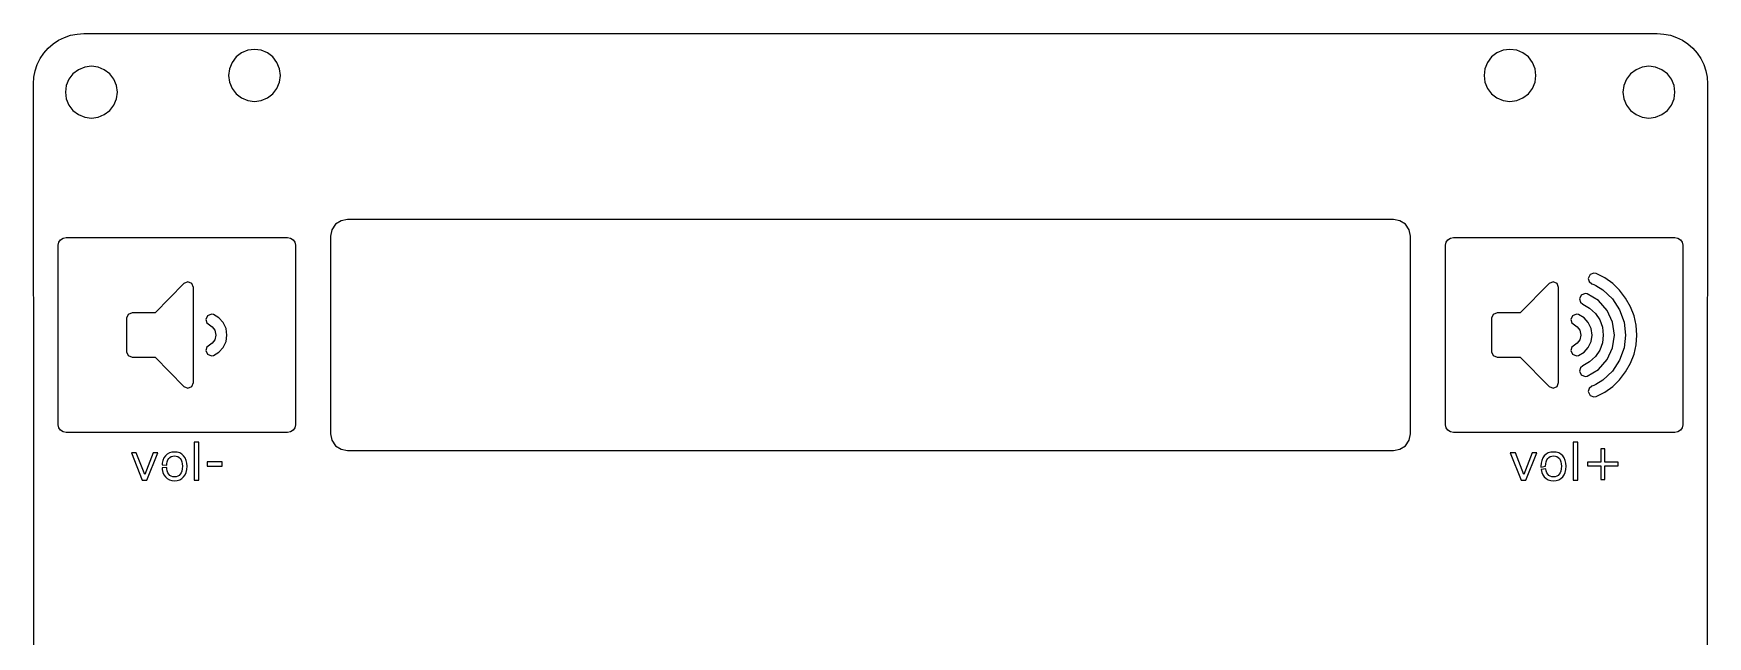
# Model space of a CAD drawing. Header units: metres. Extents: x 0 to 100, y 0 to 100.
# Drawn here: x 0 to 100, y 64 to 100 of the extents above; entities that cross this region are included whole.
import ezdxf

# ---------------------------------------------------------------- set-up
doc = ezdxf.new("R2010")
doc.units = ezdxf.units.M

msp = doc.modelspace()

# ---------------------------------------------------------------- linework, layer by layer
at = {"layer": 'Component#6'}
for points in [[(0.03, 60.39, 0), (0.03, 66.61, 0), (0.02, 71.61, 0), (0, 97, 0), (0.03, 97.39, 0), (0.1, 97.78, 0), (0.23, 98.15, 0), (0.4, 98.5, 0), (0.62, 98.83, 0), (0.88, 99.12, 0), (1.17, 99.38, 0), (1.5, 99.6, 0), (1.85, 99.77, 0), (2.22, 99.9, 0), (2.61, 99.97, 0), (3, 100, 0), (97, 100, 0), (97.39, 99.97, 0), (97.78, 99.9, 0), (98.15, 99.77, 0), (98.5, 99.6, 0), (98.83, 99.38, 0), (99.12, 99.12, 0), (99.38, 98.83, 0), (99.6, 98.5, 0), (99.77, 98.15, 0), (99.9, 97.78, 0), (99.97, 97.39, 0), (100, 97, 0), (99.98, 71.61, 0), (99.97, 66.61, 0), (99.97, 60.39, 0)], [(14.3, 98.6, 0), (13.97, 98.84, 0), (13.6, 99, 0), (13.2, 99.05, 0), (12.8, 99, 0), (12.42, 98.84, 0), (12.1, 98.6, 0), (11.86, 98.27, 0), (11.7, 97.9, 0), (11.65, 97.5, 0), (11.7, 97.1, 0), (11.86, 96.72, 0), (12.1, 96.4, 0), (12.42, 96.16, 0), (12.8, 96, 0), (13.2, 95.95, 0), (13.6, 96, 0), (13.97, 96.16, 0), (14.3, 96.4, 0), (14.54, 96.72, 0), (14.7, 97.1, 0), (14.75, 97.5, 0), (14.7, 97.9, 0), (14.54, 98.27, 0), (14.3, 98.6, 0)], [(87.1, 96.4, 0), (87.42, 96.16, 0), (87.8, 96, 0), (88.2, 95.95, 0), (88.6, 96, 0), (88.97, 96.16, 0), (89.3, 96.4, 0), (89.54, 96.72, 0), (89.7, 97.1, 0), (89.75, 97.5, 0), (89.7, 97.9, 0), (89.54, 98.27, 0), (89.3, 98.6, 0), (88.97, 98.84, 0), (88.6, 99, 0), (88.2, 99.05, 0), (87.8, 99, 0), (87.42, 98.84, 0), (87.1, 98.6, 0), (86.86, 98.27, 0), (86.7, 97.9, 0), (86.65, 97.5, 0), (86.7, 97.1, 0), (86.86, 96.72, 0), (87.1, 96.4, 0)], [(1.96, 96.9, 0), (1.91, 96.5, 0), (1.96, 96.1, 0), (2.12, 95.73, 0), (2.36, 95.4, 0), (2.68, 95.16, 0), (3.06, 95, 0), (3.46, 94.95, 0), (3.86, 95, 0), (4.23, 95.16, 0), (4.56, 95.4, 0), (4.8, 95.73, 0), (4.96, 96.1, 0), (5.01, 96.5, 0), (4.96, 96.9, 0), (4.8, 97.28, 0), (4.56, 97.6, 0), (4.23, 97.84, 0), (3.86, 98, 0), (3.46, 98.05, 0), (3.06, 98, 0), (2.68, 97.84, 0), (2.36, 97.6, 0), (2.12, 97.28, 0), (1.96, 96.9, 0)], [(96.5, 98.05, 0), (96.1, 98, 0), (95.73, 97.84, 0), (95.4, 97.6, 0), (95.16, 97.28, 0), (95, 96.9, 0), (94.95, 96.5, 0), (95, 96.1, 0), (95.16, 95.73, 0), (95.4, 95.4, 0), (95.73, 95.16, 0), (96.1, 95, 0), (96.5, 94.95, 0), (96.9, 95, 0), (97.28, 95.16, 0), (97.6, 95.4, 0), (97.84, 95.73, 0), (98, 96.1, 0), (98.05, 96.5, 0), (98, 96.9, 0), (97.84, 97.28, 0), (97.6, 97.6, 0), (97.28, 97.84, 0), (96.9, 98, 0), (96.5, 98.05, 0)], [(17.75, 87.9, 0), (17.75, 76.1, 0), (17.83, 75.72, 0), (18.04, 75.39, 0), (18.37, 75.18, 0), (18.75, 75.1, 0), (81.25, 75.1, 0), (81.63, 75.18, 0), (81.96, 75.39, 0), (82.17, 75.72, 0), (82.25, 76.1, 0), (82.25, 87.9, 0), (82.17, 88.28, 0), (81.96, 88.61, 0), (81.63, 88.82, 0), (81.25, 88.9, 0), (18.75, 88.9, 0), (18.37, 88.82, 0), (18.04, 88.61, 0), (17.83, 88.28, 0), (17.75, 87.9, 0)]]:
    msp.add_polyline3d(points, dxfattribs=at)
at = {"layer": 'Component#7'}
for p, q in [((1.48, 87.36, 0.1), (1.51, 87.54, 0.1)), ((1.48, 76.64, 0.1), (1.48, 87.36, 0.1)), ((1.51, 87.54, 0.1), (1.61, 87.69, 0.1)), ((1.61, 87.69, 0.1), (1.77, 87.79, 0.1)), ((1.77, 87.79, 0.1), (1.95, 87.83, 0.1)), ((1.95, 87.83, 0.1), (15.18, 87.83, 0.1)), ((15.18, 87.83, 0.1), (15.36, 87.79, 0.1)), ((15.36, 87.79, 0.1), (15.51, 87.69, 0.1)), ((15.51, 87.69, 0.1), (15.61, 87.54, 0.1)), ((15.61, 87.54, 0.1), (15.65, 87.36, 0.1)), ((15.65, 87.36, 0.1), (15.65, 76.64, 0.1)), ((84.35, 87.36, 0.1), (84.39, 87.54, 0.1)), ((84.35, 76.64, 0.1), (84.35, 87.36, 0.1)), ((84.39, 87.54, 0.1), (84.49, 87.69, 0.1)), ((84.49, 87.69, 0.1), (84.64, 87.79, 0.1)), ((84.64, 87.79, 0.1), (84.82, 87.83, 0.1)), ((84.82, 87.83, 0.1), (98.05, 87.83, 0.1)), ((98.05, 87.83, 0.1), (98.23, 87.79, 0.1)), ((98.23, 87.79, 0.1), (98.39, 87.69, 0.1)), ((98.39, 87.69, 0.1), (98.49, 87.54, 0.1)), ((98.49, 87.54, 0.1), (98.53, 87.36, 0.1)), ((98.53, 87.36, 0.1), (98.53, 76.64, 0.1)), ((1.51, 76.46, 0.1), (1.48, 76.64, 0.1)), ((1.61, 76.31, 0.1), (1.51, 76.46, 0.1)), ((1.77, 76.21, 0.1), (1.61, 76.31, 0.1)), ((1.95, 76.17, 0.1), (1.77, 76.21, 0.1)), ((15.18, 76.17, 0.1), (1.95, 76.17, 0.1)), ((15.36, 76.21, 0.1), (15.18, 76.17, 0.1)), ((15.51, 76.31, 0.1), (15.36, 76.21, 0.1)), ((15.61, 76.46, 0.1), (15.51, 76.31, 0.1)), ((15.65, 76.64, 0.1), (15.61, 76.46, 0.1)), ((84.39, 76.46, 0.1), (84.35, 76.64, 0.1)), ((84.49, 76.31, 0.1), (84.39, 76.46, 0.1)), ((84.64, 76.21, 0.1), (84.49, 76.31, 0.1)), ((84.82, 76.17, 0.1), (84.64, 76.21, 0.1)), ((98.05, 76.17, 0.1), (84.82, 76.17, 0.1)), ((98.23, 76.21, 0.1), (98.05, 76.17, 0.1)), ((98.39, 76.31, 0.1), (98.23, 76.21, 0.1)), ((98.49, 76.46, 0.1), (98.39, 76.31, 0.1)), ((98.53, 76.64, 0.1), (98.49, 76.46, 0.1))]:
    msp.add_line(p, q, dxfattribs=at)
for points in [[(9.56, 79.17, 0.14), (9.56, 84.83, 0.14), (9.46, 85.07, 0.14), (9.23, 85.17, 0.14), (8.99, 85.07, 0.14), (7.26, 83.33, 0.14), (5.9, 83.33, 0.14), (5.66, 83.23, 0.14), (5.56, 83, 0.14), (5.56, 81, 0.14), (5.66, 80.77, 0.14), (5.9, 80.67, 0.14), (7.26, 80.67, 0.14), (8.99, 78.93, 0.14), (9.23, 78.83, 0.14), (9.46, 78.93, 0.14), (9.56, 79.17, 0.14)], [(91.1, 79.17, 0.14), (91.1, 84.83, 0.14), (91.01, 85.07, 0.14), (90.77, 85.17, 0.14), (90.54, 85.07, 0.14), (88.8, 83.33, 0.14), (87.44, 83.33, 0.14), (87.2, 83.23, 0.14), (87.1, 83, 0.14), (87.1, 81, 0.14), (87.2, 80.77, 0.14), (87.44, 80.67, 0.14), (88.8, 80.67, 0.14), (90.54, 78.93, 0.14), (90.77, 78.83, 0.14), (91.01, 78.93, 0.14), (91.1, 79.17, 0.14)], [(95.4, 83.69, 0.14), (95.11, 84.2, 0.14), (94.75, 84.67, 0.14), (94.34, 85.07, 0.14), (93.87, 85.41, 0.14), (93.35, 85.68, 0.14), (93.21, 85.7, 0.14), (92.98, 85.61, 0.14), (92.88, 85.37, 0.14), (92.93, 85.2, 0.14), (93.08, 85.06, 0.14), (93.2, 85.01, 0.14), (93.32, 84.95, 0.14), (93.75, 84.69, 0.14), (94.32, 84.16, 0.14), (94.75, 83.51, 0.14), (95.02, 82.77, 0.14), (95.11, 82, 0.14), (95.02, 81.23, 0.14), (94.75, 80.49, 0.14), (94.32, 79.84, 0.14), (93.75, 79.31, 0.14), (93.32, 79.05, 0.14), (93.2, 78.99, 0.14), (93.08, 78.94, 0.14), (92.93, 78.8, 0.14), (92.88, 78.63, 0.14), (92.98, 78.39, 0.14), (93.21, 78.3, 0.14), (93.35, 78.32, 0.14), (93.87, 78.59, 0.14), (94.34, 78.93, 0.14), (94.75, 79.33, 0.14), (95.11, 79.8, 0.14), (95.4, 80.31, 0.14), (95.61, 80.85, 0.14), (95.73, 81.41, 0.14), (95.77, 82, 0.14), (95.73, 82.59, 0.14), (95.61, 83.15, 0.14), (95.4, 83.69, 0.14)], [(94.33, 82.77, 0.14), (94, 83.47, 0.14), (93.48, 84.05, 0.14), (92.82, 84.45, 0.14), (92.69, 84.48, 0.14), (92.45, 84.38, 0.14), (92.35, 84.15, 0.14), (92.41, 83.97, 0.14), (92.56, 83.84, 0.14), (92.95, 83.61, 0.14), (93.3, 83.29, 0.14), (93.56, 82.9, 0.14), (93.72, 82.47, 0.14), (93.77, 82, 0.14), (93.72, 81.53, 0.14), (93.56, 81.1, 0.14), (93.3, 80.71, 0.14), (92.95, 80.39, 0.14), (92.56, 80.16, 0.14), (92.41, 80.03, 0.14), (92.35, 79.85, 0.14), (92.45, 79.62, 0.14), (92.69, 79.52, 0.14), (92.82, 79.55, 0.14), (93.48, 79.95, 0.14), (94, 80.53, 0.14), (94.33, 81.23, 0.14), (94.44, 82, 0.14), (94.33, 82.77, 0.14)], [(11.51, 82.38, 0.14), (11.34, 82.74, 0.14), (11.08, 83.03, 0.14), (10.76, 83.22, 0.14), (10.63, 83.25, 0.14), (10.39, 83.15, 0.14), (10.29, 82.92, 0.14), (10.35, 82.73, 0.14), (10.51, 82.6, 0.14), (10.68, 82.48, 0.14), (10.83, 82.29, 0.14), (10.9, 82, 0.14), (10.83, 81.71, 0.14), (10.68, 81.52, 0.14), (10.51, 81.4, 0.14), (10.35, 81.27, 0.14), (10.29, 81.08, 0.14), (10.39, 80.85, 0.14), (10.63, 80.75, 0.14), (10.76, 80.78, 0.14), (11.08, 80.97, 0.14), (11.34, 81.26, 0.14), (11.51, 81.62, 0.14), (11.56, 82, 0.14), (11.51, 82.38, 0.14)], [(93.05, 82.38, 0.14), (92.88, 82.74, 0.14), (92.63, 83.03, 0.14), (92.3, 83.22, 0.14), (92.17, 83.25, 0.14), (91.93, 83.15, 0.14), (91.83, 82.92, 0.14), (91.9, 82.73, 0.14), (92.05, 82.6, 0.14), (92.22, 82.48, 0.14), (92.38, 82.29, 0.14), (92.44, 82, 0.14), (92.38, 81.71, 0.14), (92.22, 81.52, 0.14), (92.05, 81.4, 0.14), (91.9, 81.27, 0.14), (91.83, 81.08, 0.14), (91.93, 80.85, 0.14), (92.17, 80.75, 0.14), (92.3, 80.78, 0.14), (92.63, 80.97, 0.14), (92.88, 81.26, 0.14), (93.05, 81.62, 0.14), (93.1, 82, 0.14), (93.05, 82.38, 0.14)], [(7.68, 74.06, 0.1), (7.69, 73.97, 0.1), (7.73, 73.8, 0.1), (7.79, 73.65, 0.1), (7.88, 73.53, 0.1), (7.99, 73.43, 0.1), (8.12, 73.36, 0.1), (8.26, 73.31, 0.1), (8.43, 73.3, 0.1), (8.59, 73.31, 0.1), (8.74, 73.36, 0.1), (8.86, 73.43, 0.1), (8.97, 73.53, 0.1), (9.06, 73.65, 0.1), (9.13, 73.8, 0.1), (9.17, 73.97, 0.1), (9.18, 74.16, 0.1), (9.17, 74.34, 0.1), (9.13, 74.51, 0.1), (9.06, 74.66, 0.1), (8.97, 74.78, 0.1), (8.86, 74.88, 0.1), (8.74, 74.96, 0.1), (8.59, 75, 0.1), (8.43, 75.01, 0.1), (8.26, 75, 0.1), (8.12, 74.96, 0.1), (7.99, 74.88, 0.1), (7.88, 74.78, 0.1), (7.79, 74.66, 0.1), (7.73, 74.51, 0.1), (7.69, 74.34, 0.1), (7.68, 74.25, 0.1), (7.96, 74.23, 0.1), (7.97, 74.3, 0.1), (7.99, 74.43, 0.1), (8.03, 74.54, 0.1), (8.08, 74.62, 0.1), (8.15, 74.69, 0.1), (8.23, 74.74, 0.1), (8.32, 74.77, 0.1), (8.43, 74.78, 0.1), (8.53, 74.77, 0.1), (8.62, 74.74, 0.1), (8.7, 74.69, 0.1), (8.77, 74.62, 0.1), (8.83, 74.54, 0.1), (8.86, 74.43, 0.1), (8.89, 74.3, 0.1), (8.9, 74.16, 0.1), (8.89, 74.01, 0.1), (8.86, 73.88, 0.1), (8.83, 73.78, 0.1), (8.77, 73.69, 0.1), (8.7, 73.62, 0.1), (8.62, 73.57, 0.1), (8.53, 73.54, 0.1), (8.43, 73.53, 0.1), (8.32, 73.54, 0.1), (8.23, 73.57, 0.1), (8.15, 73.62, 0.1), (8.08, 73.69, 0.1), (8.03, 73.78, 0.1), (7.99, 73.89, 0.1), (7.97, 74.01, 0.1), (7.96, 74.08, 0.1), (7.68, 74.06, 0.1)], [(9.6, 73.34, 0.1), (9.88, 73.34, 0.1), (9.88, 75.61, 0.1), (9.6, 75.61, 0.1), (9.6, 73.34, 0.1)], [(90.33, 74.16, 0.1), (90.34, 74.3, 0.1), (90.36, 74.43, 0.1), (90.4, 74.54, 0.1), (90.46, 74.62, 0.1), (90.52, 74.69, 0.1), (90.6, 74.74, 0.1), (90.7, 74.77, 0.1), (90.8, 74.78, 0.1), (90.91, 74.77, 0.1), (91, 74.74, 0.1), (91.08, 74.69, 0.1), (91.15, 74.62, 0.1), (91.2, 74.54, 0.1), (91.24, 74.43, 0.1), (91.26, 74.3, 0.1), (91.27, 74.16, 0.1), (91.26, 74.01, 0.1), (91.24, 73.88, 0.1), (91.2, 73.78, 0.1), (91.14, 73.69, 0.1), (91.08, 73.62, 0.1), (91, 73.57, 0.1), (90.9, 73.54, 0.1), (90.8, 73.53, 0.1), (90.7, 73.54, 0.1), (90.6, 73.57, 0.1), (90.52, 73.62, 0.1), (90.46, 73.69, 0.1), (90.4, 73.78, 0.1), (90.36, 73.89, 0.1), (90.34, 74.01, 0.1), (90.06, 73.97, 0.1), (90.1, 73.8, 0.1), (90.16, 73.65, 0.1), (90.25, 73.53, 0.1), (90.36, 73.43, 0.1), (90.49, 73.36, 0.1), (90.64, 73.31, 0.1), (90.8, 73.3, 0.1), (90.96, 73.31, 0.1), (91.11, 73.36, 0.1), (91.24, 73.43, 0.1), (91.35, 73.53, 0.1), (91.44, 73.65, 0.1), (91.5, 73.8, 0.1), (91.54, 73.97, 0.1), (91.55, 74.16, 0.1), (91.54, 74.34, 0.1), (91.5, 74.51, 0.1), (91.44, 74.66, 0.1), (91.35, 74.78, 0.1), (91.24, 74.88, 0.1), (91.11, 74.96, 0.1), (90.96, 75, 0.1), (90.8, 75.01, 0.1), (90.64, 75, 0.1), (90.49, 74.96, 0.1), (90.36, 74.88, 0.1), (90.25, 74.78, 0.1), (90.16, 74.66, 0.1), (90.1, 74.51, 0.1), (90.06, 74.34, 0.1), (90.05, 74.16, 0.1), (90.05, 74.11, 0.1), (90.33, 74.16, 0.1)], [(91.98, 73.34, 0.1), (92.25, 73.34, 0.1), (92.25, 75.61, 0.1), (91.98, 75.61, 0.1), (91.98, 73.34, 0.1)], [(93.86, 74.18, 0.1), (94.66, 74.18, 0.1), (94.66, 74.41, 0.1), (93.86, 74.41, 0.1), (93.86, 75.2, 0.1), (93.62, 75.2, 0.1), (93.62, 74.41, 0.1), (92.83, 74.41, 0.1), (92.83, 74.18, 0.1), (93.62, 74.18, 0.1), (93.62, 73.38, 0.1), (93.86, 73.38, 0.1), (93.86, 74.18, 0.1)], [(6.78, 73.34, 0.1), (7.43, 74.97, 0.1), (7.15, 74.97, 0.1), (6.65, 73.67, 0.1), (6.14, 74.97, 0.1), (5.85, 74.97, 0.1), (6.5, 73.34, 0.1), (6.78, 73.34, 0.1)], [(10.37, 74.16, 0.1), (11.28, 74.16, 0.1), (11.28, 74.42, 0.1), (10.37, 74.42, 0.1), (10.37, 74.16, 0.1)], [(89.15, 73.34, 0.1), (89.81, 74.97, 0.1), (89.52, 74.97, 0.1), (89.02, 73.67, 0.1), (88.52, 74.97, 0.1), (88.22, 74.97, 0.1), (88.87, 73.34, 0.1), (89.15, 73.34, 0.1)]]:
    msp.add_polyline3d(points, dxfattribs=at)

doc.saveas('drawing.dxf')
